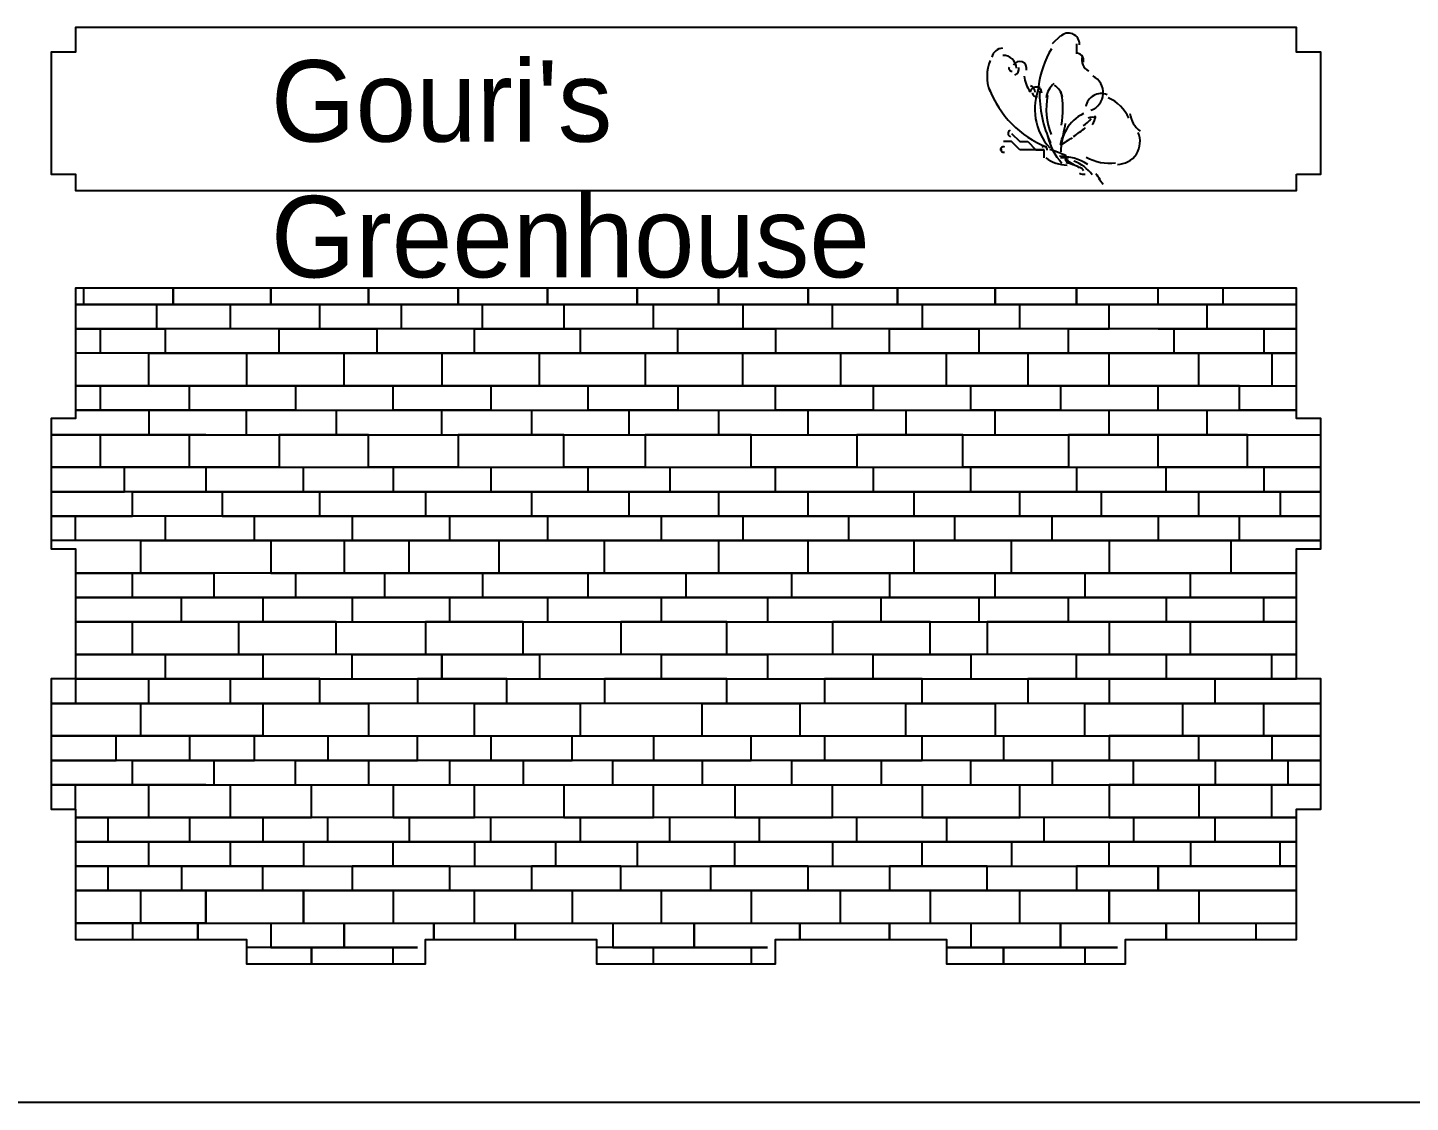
# Model space of a CAD drawing. Header units: millimetres. Extents: x 0 to 600, y 0 to 450.
# Drawn here: x 119.1 to 289, y 0 to 132 of the extents above; entities that cross this region are included whole.
import ezdxf

# ---------------------------------------------------------------- set-up
doc = ezdxf.new("R2010")
doc.units = ezdxf.units.MM
for name, color, linetype in [('border- do not edit', 2, 'Continuous'), ('Engraving', 1, 'Continuous'), ('External Cuts', 5, 'Continuous')]:
    doc.layers.add(name, color=color, linetype=linetype)
doc.styles.get("Standard").update_dxf_attribs({"font": 'arial.ttf'})

# ---------------------------------------------------------------- blocks, each defined once
blk = doc.blocks.new('Base')
blk.add_lwpolyline([(-150, -64), (-150, -80), (-129, -80), (-129, -83), (-107, -83), (-107, -80), (-86, -80), (-86, -83), (-64, -83), (-64, -80), (-43, -80), (-43, -83), (-21, -83), (-21, -80), (0, -80), (0, -64), (3, -64), (3, -48), (0, -48), (0, -32), (3, -32), (3, -16), (0, -16), (0, 0), (-150, 0), (-150, -16), (-153, -16), (-153, -32), (-150, -32), (-150, -48), (-153, -48), (-153, -64)], close=True)
blk = doc.blocks.new('front thin')
blk.add_lwpolyline([(150, 130), (153, 130), (153, 145), (150, 145), (150, 148), (0, 148), (0, 145), (-3, 145), (-3, 130), (0, 130), (0, 128), (150, 128)], close=True)

msp = doc.modelspace()

# ---------------------------------------------------------------- linework, layer by layer
at = {"layer": 'border- do not edit'}
msp.add_line((600, 0), (0, 0), dxfattribs=at)
at = {"layer": 'Engraving'}
for p, q in [((246, 131), (245, 130)), ((248, 130), (248, 129)), ((248, 129), (248, 129)), ((240, 119), (241, 118)), ((240, 118), (239, 118)), ((241, 117), (240, 118)), ((240, 118), (240, 118)), ((241, 118), (242, 118)), ((242, 118), (242, 118)), ((242, 118), (243, 117)), ((242, 117), (241, 117)), ((243, 117), (242, 117)), ((243, 117), (243, 117)), ((243, 117), (244, 117)), ((244, 117), (243, 117)), ((243, 117), (243, 117)), ((244, 117), (244, 117)), ((244, 116), (244, 117)), ((244, 117), (244, 117)), ((244, 117), (244, 117)), ((244, 117), (244, 117)), ((247, 116), (246, 116)), ((246, 116), (246, 116)), ((251, 112), (252, 112)), ((126, 98), (126, 100)), ((137, 98), (137, 100)), ((137, 100), (137, 98)), ((149, 98), (149, 100)), ((149, 100), (149, 98)), ((161, 98), (161, 100)), ((161, 100), (161, 98)), ((172, 98), (172, 100)), ((172, 100), (172, 98)), ((183, 98), (183, 100)), ((183, 100), (183, 98)), ((194, 98), (194, 100)), ((194, 100), (194, 98)), ((204, 98), (204, 100)), ((204, 100), (204, 98)), ((215, 98), (215, 100)), ((215, 100), (215, 98)), ((226, 98), (226, 100)), ((226, 100), (226, 98)), ((238, 98), (238, 100)), ((238, 100), (238, 98)), ((248, 98), (248, 100)), ((248, 100), (248, 98)), ((258, 98), (258, 100)), ((266, 98), (266, 100)), ((275, 98), (125, 98)), ((125, 98), (137, 98)), ((125, 98), (126, 98)), ((135, 95), (135, 98)), ((137, 98), (149, 98)), ((141, 98), (144, 98)), ((144, 98), (153, 98)), ((155, 98), (144, 98)), ((144, 98), (144, 95)), ((149, 98), (161, 98)), ((153, 98), (166, 98)), ((155, 95), (155, 98)), ((161, 98), (172, 98)), ((175, 98), (165, 98)), ((165, 98), (165, 95)), ((166, 98), (260, 98)), ((172, 98), (183, 98)), ((175, 95), (175, 98)), ((183, 98), (194, 98)), ((196, 98), (185, 98)), ((185, 98), (185, 95)), ((194, 98), (204, 98)), ((196, 95), (196, 98)), ((204, 98), (215, 98)), ((218, 98), (207, 98)), ((207, 98), (207, 95)), ((215, 98), (226, 98)), ((218, 95), (218, 98)), ((226, 98), (238, 98)), ((241, 98), (229, 98)), ((229, 98), (229, 95)), ((238, 98), (248, 98)), ((241, 95), (241, 98)), ((248, 98), (266, 98)), ((252, 95), (252, 98)), ((252, 98), (258, 98)), ((260, 98), (275, 98)), ((275, 98), (264, 98)), ((264, 98), (264, 95)), ((275, 95), (125, 95)), ((125, 95), (136, 95)), ((125, 95), (128, 95)), ((128, 95), (128, 92)), ((144, 95), (135, 95)), ((136, 95), (136, 92)), ((150, 92), (150, 95)), ((150, 95), (162, 95)), ((165, 95), (155, 95)), ((162, 95), (162, 92)), ((174, 92), (174, 95)), ((174, 95), (187, 95)), ((185, 95), (175, 95)), ((187, 95), (187, 92)), ((207, 95), (196, 95)), ((199, 92), (199, 95)), ((199, 95), (211, 95)), ((211, 95), (211, 92)), ((229, 95), (218, 95)), ((225, 92), (225, 95)), ((225, 95), (236, 95)), ((236, 95), (236, 92)), ((264, 95), (241, 95)), ((247, 92), (247, 95)), ((247, 95), (252, 95)), ((258, 95), (275, 95)), ((260, 92), (260, 95)), ((260, 95), (271, 95)), ((271, 95), (271, 92)), ((275, 92), (125, 92)), ((134, 88), (134, 92)), ((134, 92), (146, 92)), ((136, 92), (150, 92)), ((146, 92), (146, 88)), ((148, 92), (275, 92)), ((158, 88), (158, 92)), ((158, 92), (170, 92)), ((162, 92), (174, 92)), ((170, 92), (170, 88)), ((182, 88), (182, 92)), ((182, 92), (195, 92)), ((187, 92), (199, 92)), ((195, 92), (195, 88)), ((207, 88), (207, 92)), ((207, 92), (219, 92)), ((211, 92), (225, 92)), ((219, 92), (219, 88)), ((232, 88), (232, 92)), ((232, 92), (242, 92)), ((236, 92), (260, 92)), ((242, 92), (242, 88)), ((252, 92), (247, 92)), ((252, 88), (252, 92)), ((263, 88), (263, 92)), ((263, 92), (275, 92)), ((275, 92), (272, 92)), ((272, 92), (272, 88)), ((258, 88), (125, 88)), ((125, 88), (275, 88)), ((125, 88), (134, 88)), ((139, 88), (128, 88)), ((128, 88), (128, 85)), ((139, 85), (139, 88)), ((146, 88), (158, 88)), ((164, 88), (152, 88)), ((152, 88), (152, 85)), ((164, 85), (164, 88)), ((170, 88), (182, 88)), ((188, 88), (176, 88)), ((176, 88), (176, 85)), ((188, 85), (188, 88)), ((195, 88), (207, 88)), ((211, 88), (199, 88)), ((199, 88), (199, 85)), ((211, 85), (211, 88)), ((219, 88), (232, 88)), ((235, 88), (223, 88)), ((223, 88), (223, 85)), ((235, 85), (235, 88)), ((242, 88), (263, 88)), ((268, 88), (246, 88)), ((246, 88), (246, 85)), ((258, 88), (252, 88)), ((258, 85), (258, 88)), ((268, 85), (268, 88)), ((142, 85), (125, 85)), ((125, 85), (275, 85)), ((125, 85), (134, 85)), ((134, 85), (134, 82)), ((152, 85), (139, 85)), ((146, 82), (146, 85)), ((146, 85), (157, 85)), ((157, 85), (157, 82)), ((176, 85), (164, 85)), ((170, 82), (170, 85)), ((170, 85), (181, 85)), ((181, 85), (181, 82)), ((199, 85), (188, 85)), ((193, 82), (193, 85)), ((193, 85), (204, 85)), ((204, 85), (204, 82)), ((223, 85), (211, 85)), ((215, 82), (215, 85)), ((215, 85), (227, 85)), ((227, 85), (227, 82)), ((246, 85), (235, 85)), ((238, 82), (238, 85)), ((238, 85), (264, 85)), ((252, 82), (252, 85)), ((252, 85), (258, 85)), ((264, 85), (264, 82)), ((275, 85), (268, 85)), ((275, 85), (275, 85)), ((141, 82), (122, 82)), ((122, 82), (278, 82)), ((139, 82), (128, 82)), ((128, 82), (128, 78)), ((134, 82), (146, 82)), ((139, 78), (139, 82)), ((161, 82), (150, 82)), ((150, 82), (150, 78)), ((157, 82), (170, 82)), ((161, 78), (161, 82)), ((185, 82), (172, 82)), ((172, 82), (172, 78)), ((181, 82), (193, 82)), ((185, 78), (185, 82)), ((208, 82), (195, 82)), ((195, 82), (195, 78)), ((204, 82), (215, 82)), ((208, 78), (208, 82)), ((234, 82), (221, 82)), ((221, 82), (221, 78)), ((227, 82), (238, 82)), ((234, 78), (234, 82)), ((269, 82), (247, 82)), ((247, 82), (247, 78)), ((258, 82), (252, 82)), ((258, 78), (258, 82)), ((269, 78), (269, 82)), ((141, 78), (122, 78)), ((122, 78), (278, 78)), ((131, 75), (131, 78)), ((131, 78), (141, 78)), ((150, 78), (139, 78)), ((141, 78), (141, 75)), ((153, 75), (153, 78)), ((153, 78), (164, 78)), ((172, 78), (161, 78)), ((164, 78), (164, 75)), ((164, 78), (176, 78)), ((176, 78), (176, 75)), ((195, 78), (185, 78)), ((188, 75), (188, 78)), ((188, 78), (198, 78)), ((198, 78), (198, 75)), ((221, 78), (208, 78)), ((211, 75), (211, 78)), ((211, 78), (223, 78)), ((223, 78), (223, 75)), ((247, 78), (234, 78)), ((235, 75), (235, 78)), ((235, 78), (248, 78)), ((248, 78), (248, 75)), ((278, 78), (258, 78)), ((259, 75), (259, 78)), ((259, 78), (271, 78)), ((278, 78), (269, 78)), ((271, 78), (271, 75)), ((278, 75), (122, 75)), ((122, 75), (131, 75)), ((132, 72), (132, 75)), ((132, 75), (143, 75)), ((141, 75), (153, 75)), ((143, 75), (143, 72)), ((148, 75), (278, 75)), ((155, 72), (155, 75)), ((155, 75), (168, 75)), ((164, 75), (177, 75)), ((168, 75), (168, 72)), ((176, 75), (188, 75)), ((177, 75), (181, 75)), ((181, 75), (181, 72)), ((193, 72), (193, 75)), ((193, 75), (204, 75)), ((198, 75), (211, 75)), ((204, 75), (204, 72)), ((215, 72), (215, 75)), ((215, 75), (228, 75)), ((223, 75), (235, 75)), ((228, 75), (228, 72)), ((241, 72), (241, 75)), ((241, 75), (251, 75)), ((248, 75), (259, 75)), ((251, 75), (251, 72)), ((263, 72), (263, 75)), ((263, 75), (273, 75)), ((273, 75), (273, 72)), ((278, 72), (122, 72)), ((122, 72), (132, 72)), ((125, 69), (125, 72)), ((147, 72), (136, 72)), ((136, 72), (136, 69)), ((143, 72), (155, 72)), ((147, 69), (147, 72)), ((148, 72), (278, 72)), ((171, 72), (159, 72)), ((159, 72), (159, 69)), ((171, 69), (171, 72)), ((181, 72), (193, 72)), ((197, 72), (183, 72)), ((183, 72), (183, 69)), ((197, 69), (197, 72)), ((204, 72), (215, 72)), ((220, 72), (207, 72)), ((207, 72), (207, 69)), ((220, 69), (220, 72)), ((228, 72), (241, 72)), ((245, 72), (233, 72)), ((233, 72), (233, 69)), ((245, 69), (245, 72)), ((251, 72), (263, 72)), ((268, 72), (258, 72)), ((258, 72), (258, 69)), ((268, 69), (268, 72)), ((278, 69), (122, 69)), ((136, 69), (125, 69)), ((133, 65), (133, 69)), ((133, 69), (158, 69)), ((141, 69), (278, 69)), ((141, 69), (149, 69)), ((159, 69), (147, 69)), ((149, 69), (149, 65)), ((158, 69), (158, 65)), ((166, 65), (166, 69)), ((166, 69), (177, 69)), ((183, 69), (171, 69)), ((177, 69), (177, 65)), ((190, 65), (190, 69)), ((190, 69), (204, 69)), ((207, 69), (197, 69)), ((204, 69), (204, 65)), ((215, 65), (215, 69)), ((215, 69), (228, 69)), ((233, 69), (220, 69)), ((228, 69), (228, 65)), ((240, 65), (240, 69)), ((240, 69), (252, 69)), ((258, 69), (245, 69)), ((252, 69), (252, 65)), ((267, 65), (267, 69)), ((267, 69), (268, 69)), ((275, 65), (125, 65)), ((125, 65), (142, 65)), ((132, 62), (132, 65)), ((132, 65), (133, 65)), ((142, 65), (142, 62)), ((149, 65), (275, 65)), ((163, 65), (152, 65)), ((152, 65), (152, 62)), ((158, 65), (166, 65)), ((163, 62), (163, 65)), ((188, 65), (175, 65)), ((175, 65), (175, 62)), ((177, 65), (190, 65)), ((188, 62), (188, 65)), ((213, 65), (200, 65)), ((200, 65), (200, 62)), ((204, 65), (215, 65)), ((213, 62), (213, 65)), ((238, 65), (225, 65)), ((225, 65), (225, 62)), ((228, 65), (240, 65)), ((238, 62), (238, 65)), ((262, 65), (249, 65)), ((249, 65), (249, 62)), ((252, 65), (267, 65)), ((262, 62), (262, 65)), ((275, 62), (125, 62)), ((125, 62), (148, 62)), ((152, 62), (132, 62)), ((138, 59), (138, 62)), ((138, 62), (159, 62)), ((142, 62), (275, 62)), ((148, 62), (148, 59)), ((159, 62), (159, 59)), ((175, 62), (163, 62)), ((171, 59), (171, 62)), ((171, 62), (183, 62)), ((183, 62), (183, 59)), ((200, 62), (188, 62)), ((197, 59), (197, 62)), ((197, 62), (210, 62)), ((210, 62), (210, 59)), ((225, 62), (213, 62)), ((224, 59), (224, 62)), ((224, 62), (236, 62)), ((236, 62), (236, 59)), ((249, 62), (238, 62)), ((247, 59), (247, 62)), ((247, 62), (259, 62)), ((259, 62), (259, 59)), ((271, 62), (262, 62)), ((271, 59), (271, 62)), ((148, 59), (125, 59)), ((125, 59), (275, 59)), ((132, 55), (132, 59)), ((132, 59), (138, 59)), ((157, 59), (145, 59)), ((145, 59), (145, 55)), ((157, 55), (157, 59)), ((159, 59), (171, 59)), ((180, 59), (168, 59)), ((168, 59), (168, 55)), ((180, 55), (180, 59)), ((183, 59), (197, 59)), ((205, 59), (192, 59)), ((192, 59), (192, 55)), ((205, 55), (205, 59)), ((210, 59), (224, 59)), ((230, 59), (218, 59)), ((218, 59), (218, 55)), ((230, 55), (230, 59)), ((236, 59), (247, 59)), ((262, 59), (237, 59)), ((237, 59), (237, 55)), ((275, 59), (252, 59)), ((252, 59), (252, 55)), ((259, 59), (271, 59)), ((262, 55), (262, 59)), ((275, 55), (125, 55)), ((125, 55), (148, 55)), ((125, 55), (136, 55)), ((145, 55), (132, 55)), ((136, 55), (136, 52)), ((148, 55), (148, 52)), ((168, 55), (157, 55)), ((159, 52), (159, 55)), ((159, 55), (170, 55)), ((170, 55), (170, 52)), ((170, 52), (170, 55)), ((170, 55), (182, 55)), ((192, 55), (180, 55)), ((182, 55), (182, 52)), ((197, 52), (197, 55)), ((197, 55), (210, 55)), ((218, 55), (205, 55)), ((210, 55), (210, 52)), ((223, 52), (223, 55)), ((223, 55), (235, 55)), ((237, 55), (230, 55)), ((235, 55), (235, 52)), ((248, 52), (248, 55)), ((248, 55), (259, 55)), ((252, 55), (275, 55)), ((259, 55), (259, 52)), ((272, 55), (262, 55)), ((272, 52), (272, 55)), ((148, 52), (125, 52)), ((125, 52), (275, 52)), ((134, 52), (125, 52)), ((125, 52), (125, 49)), ((134, 49), (134, 52)), ((136, 52), (159, 52)), ((155, 52), (144, 52)), ((144, 52), (144, 49)), ((155, 49), (155, 52)), ((178, 52), (167, 52)), ((167, 52), (167, 49)), ((178, 49), (178, 52)), ((182, 52), (197, 52)), ((205, 52), (190, 52)), ((190, 52), (190, 49)), ((205, 49), (205, 52)), ((210, 52), (223, 52)), ((229, 52), (217, 52)), ((217, 52), (217, 49)), ((229, 49), (229, 52)), ((235, 52), (248, 52)), ((265, 52), (242, 52)), ((242, 52), (242, 49)), ((275, 52), (252, 52)), ((252, 52), (252, 49)), ((259, 52), (272, 52)), ((265, 49), (265, 52)), ((278, 49), (122, 49)), ((122, 49), (148, 49)), ((133, 45), (133, 49)), ((133, 49), (161, 49)), ((144, 49), (134, 49)), ((148, 49), (148, 45)), ((167, 49), (155, 49)), ((161, 49), (161, 45)), ((174, 45), (174, 49)), ((174, 49), (187, 49)), ((190, 49), (178, 49)), ((187, 49), (187, 45)), ((202, 45), (202, 49)), ((202, 49), (214, 49)), ((217, 49), (205, 49)), ((214, 49), (214, 45)), ((227, 45), (227, 49)), ((227, 49), (238, 49)), ((242, 49), (229, 49)), ((238, 49), (238, 45)), ((249, 45), (249, 49)), ((249, 49), (261, 49)), ((252, 49), (278, 49)), ((261, 49), (261, 45)), ((271, 49), (265, 49)), ((271, 45), (271, 49)), ((148, 45), (122, 45)), ((122, 45), (278, 45)), ((122, 45), (133, 45)), ((130, 42), (130, 45)), ((130, 45), (139, 45)), ((139, 45), (139, 42)), ((147, 42), (147, 45)), ((147, 45), (156, 45)), ((156, 45), (156, 42)), ((161, 45), (174, 45)), ((167, 42), (167, 45)), ((167, 45), (176, 45)), ((176, 45), (176, 42)), ((186, 42), (186, 45)), ((186, 45), (196, 45)), ((187, 45), (202, 45)), ((196, 45), (196, 42)), ((208, 42), (208, 45)), ((208, 45), (217, 45)), ((214, 45), (227, 45)), ((217, 45), (217, 42)), ((229, 42), (229, 45)), ((229, 45), (239, 45)), ((238, 45), (249, 45)), ((239, 45), (239, 42)), ((278, 45), (252, 45)), ((252, 45), (252, 42)), ((261, 45), (271, 45)), ((263, 42), (263, 45)), ((263, 45), (272, 45)), ((272, 45), (272, 42)), ((278, 42), (122, 42)), ((122, 42), (130, 42)), ((132, 39), (132, 42)), ((132, 42), (142, 42)), ((139, 42), (147, 42)), ((142, 42), (142, 39)), ((152, 39), (152, 42)), ((152, 42), (161, 42)), ((156, 42), (167, 42)), ((161, 42), (161, 39)), ((171, 39), (171, 42)), ((171, 42), (180, 42)), ((176, 42), (186, 42)), ((180, 42), (180, 39)), ((191, 39), (191, 42)), ((191, 42), (202, 42)), ((196, 42), (208, 42)), ((202, 42), (202, 39)), ((213, 39), (213, 42)), ((213, 42), (224, 42)), ((217, 42), (229, 42)), ((224, 42), (224, 39)), ((235, 39), (235, 42)), ((235, 42), (245, 42)), ((239, 42), (263, 42)), ((245, 42), (245, 39)), ((252, 42), (278, 42)), ((255, 39), (255, 42)), ((255, 42), (265, 42)), ((265, 42), (265, 39)), ((274, 39), (274, 42)), ((141, 39), (122, 39)), ((122, 39), (278, 39)), ((125, 36), (125, 39)), ((125, 39), (132, 39)), ((134, 35), (134, 39)), ((134, 39), (144, 39)), ((142, 39), (152, 39)), ((144, 39), (144, 35)), ((154, 35), (154, 39)), ((154, 39), (164, 39)), ((161, 39), (171, 39)), ((164, 39), (164, 35)), ((174, 35), (174, 39)), ((174, 39), (185, 39)), ((180, 39), (191, 39)), ((185, 39), (185, 35)), ((196, 35), (196, 39)), ((196, 39), (206, 39)), ((202, 39), (213, 39)), ((206, 39), (206, 35)), ((218, 35), (218, 39)), ((218, 39), (229, 39)), ((224, 39), (235, 39)), ((229, 39), (229, 35)), ((241, 35), (241, 39)), ((241, 39), (260, 39)), ((245, 39), (255, 39)), ((278, 39), (252, 39)), ((252, 39), (252, 35)), ((260, 39), (263, 39)), ((263, 39), (263, 35)), ((265, 39), (274, 39)), ((272, 35), (272, 39)), ((275, 35), (125, 35)), ((125, 35), (148, 35)), ((129, 32), (129, 35)), ((129, 35), (134, 35)), ((156, 35), (139, 35)), ((139, 35), (139, 32)), ((144, 35), (154, 35)), ((148, 35), (148, 32)), ((156, 32), (156, 35)), ((164, 35), (174, 35)), ((176, 35), (166, 35)), ((166, 35), (166, 32)), ((176, 32), (176, 35)), ((185, 35), (196, 35)), ((198, 35), (187, 35)), ((187, 35), (187, 32)), ((198, 32), (198, 35)), ((206, 35), (218, 35)), ((221, 35), (209, 35)), ((209, 35), (209, 32)), ((221, 32), (221, 35)), ((229, 35), (241, 35)), ((244, 35), (232, 35)), ((232, 35), (232, 32)), ((244, 32), (244, 35)), ((252, 35), (275, 35)), ((265, 35), (255, 35)), ((255, 35), (255, 32)), ((263, 35), (272, 35)), ((265, 32), (265, 35)), ((275, 32), (125, 32)), ((125, 32), (153, 32)), ((139, 32), (129, 32)), ((134, 29), (134, 32)), ((134, 32), (144, 32)), ((144, 32), (144, 29)), ((148, 32), (275, 32)), ((153, 32), (153, 29)), ((166, 32), (156, 32)), ((164, 29), (164, 32)), ((164, 32), (174, 32)), ((174, 32), (174, 29)), ((187, 32), (176, 32)), ((184, 29), (184, 32)), ((184, 32), (194, 32)), ((194, 32), (194, 29)), ((209, 32), (198, 32)), ((206, 29), (206, 32)), ((206, 32), (218, 32)), ((218, 32), (218, 29)), ((232, 32), (221, 32)), ((229, 29), (229, 32)), ((229, 32), (240, 32)), ((240, 32), (240, 29)), ((255, 32), (244, 32)), ((252, 29), (252, 32)), ((252, 32), (262, 32)), ((262, 32), (262, 29)), ((273, 32), (265, 32)), ((273, 29), (273, 32)), ((153, 29), (125, 29)), ((125, 29), (275, 29)), ((129, 26), (129, 29)), ((148, 29), (138, 29)), ((138, 29), (138, 26)), ((144, 29), (164, 29)), ((148, 26), (148, 29)), ((171, 29), (159, 29)), ((159, 29), (159, 26)), ((171, 26), (171, 29)), ((174, 29), (184, 29)), ((192, 29), (181, 29)), ((181, 29), (181, 26)), ((192, 26), (192, 29)), ((194, 29), (206, 29)), ((215, 29), (203, 29)), ((203, 29), (203, 26)), ((215, 26), (215, 29)), ((218, 29), (229, 29)), ((237, 29), (225, 29)), ((225, 29), (225, 26)), ((237, 26), (237, 29)), ((240, 29), (252, 29)), ((258, 29), (248, 29)), ((248, 29), (248, 26)), ((275, 29), (258, 29)), ((258, 29), (258, 26)), ((258, 26), (258, 29)), ((262, 29), (273, 29)), ((275, 26), (125, 26)), ((125, 26), (141, 26)), ((138, 26), (129, 26)), ((133, 22), (133, 26)), ((133, 26), (164, 26)), ((141, 26), (141, 22)), ((141, 22), (141, 26)), ((141, 26), (153, 26)), ((159, 26), (148, 26)), ((153, 26), (153, 22)), ((153, 22), (153, 26)), ((153, 26), (164, 26)), ((164, 26), (175, 26)), ((164, 26), (164, 22)), ((181, 26), (171, 26)), ((174, 22), (174, 26)), ((174, 26), (263, 26)), ((175, 26), (186, 26)), ((186, 26), (186, 22)), ((203, 26), (192, 26)), ((197, 22), (197, 26)), ((197, 26), (208, 26)), ((208, 26), (208, 22)), ((225, 26), (215, 26)), ((219, 22), (219, 26)), ((219, 26), (230, 26)), ((230, 26), (230, 22)), ((248, 26), (237, 26)), ((241, 22), (241, 26)), ((241, 26), (252, 26)), ((252, 26), (252, 22)), ((252, 22), (252, 26)), ((252, 26), (258, 26)), ((258, 26), (275, 26)), ((263, 26), (263, 22)), ((141, 22), (125, 22)), ((125, 22), (275, 22)), ((125, 22), (133, 22)), ((125, 22), (149, 22)), ((125, 22), (132, 22)), ((132, 22), (132, 20)), ((132, 22), (140, 22)), ((140, 22), (140, 20)), ((140, 20), (140, 22)), ((140, 22), (158, 22)), ((149, 22), (149, 19)), ((158, 22), (158, 19)), ((158, 19), (158, 22)), ((158, 22), (169, 22)), ((164, 22), (174, 22)), ((169, 22), (169, 20)), ((169, 20), (169, 22)), ((169, 22), (179, 22)), ((179, 22), (179, 20)), ((179, 20), (179, 22)), ((179, 22), (201, 22)), ((186, 22), (197, 22)), ((186, 22), (191, 22)), ((191, 22), (191, 19)), ((201, 22), (201, 19)), ((201, 19), (201, 22)), ((201, 22), (214, 22)), ((208, 22), (219, 22)), ((214, 22), (214, 20)), ((214, 20), (214, 22)), ((214, 22), (225, 22)), ((225, 22), (225, 20)), ((225, 20), (225, 22)), ((225, 22), (246, 22)), ((230, 22), (241, 22)), ((230, 22), (235, 22)), ((235, 22), (235, 19)), ((246, 22), (246, 19)), ((246, 19), (246, 22)), ((246, 22), (259, 22)), ((259, 22), (259, 20)), ((259, 20), (259, 22)), ((259, 22), (270, 22)), ((270, 22), (270, 20)), ((132, 20), (143, 20)), ((146, 20), (146, 19)), ((167, 19), (146, 19)), ((149, 19), (149, 19)), ((149, 19), (167, 19)), ((154, 17), (154, 19)), ((154, 19), (154, 17)), ((164, 17), (164, 19)), ((210, 19), (189, 19)), ((191, 19), (191, 19)), ((191, 19), (210, 19)), ((196, 17), (196, 19)), ((196, 19), (208, 19)), ((208, 19), (208, 17)), ((253, 19), (232, 19)), ((232, 19), (239, 19)), ((235, 19), (235, 19)), ((235, 19), (253, 19)), ((239, 19), (239, 17)), ((239, 17), (239, 19)), ((239, 19), (249, 19)), ((249, 19), (249, 17))]:
    msp.add_line(p, q, dxfattribs=at)
for centre, radius, start, end in [((247, 130), 1.34, 356, 138), ((239, 128), 1.49, 94, 165), ((256, 123), 12.83, 150, 172), ((242, 126), 5.01, 157, 201), ((239, 127), 1.59, 1, 92), ((241, 127), 0.858, 345, 153), ((248, 128), 0.857, 344, 98), ((250, 128), 1.38, 160, 249), ((240, 127), 0.336, 152, 281), ((240, 127), 0.921, 295, 7), ((247, 127), 5.55, 190, 211), ((249, 124), 2.27, 289, 64), ((249, 129), 12.57, 201, 248), ((243, 124), 0.712, 355, 177), ((242, 124), 0.923, 5, 68), ((250, 122), 7.14, 157, 222), ((258, 124), 14.57, 179, 205), ((247, 123), 2.79, 130, 171), ((244, 123), 2.31, 13, 57), ((236, 122), 10.32, 349, 12), ((243, 124), 0.449, 178, 295), ((253, 122), 8.73, 169, 201), ((251, 122), 1.9, 67, 170), ((250, 119), 4.77, 23, 67), ((251, 117), 4.94, 116, 183), ((247, 123), 3.52, 301, 322), ((250, 119), 1.99, 78, 107), ((249, 121), 1.27, 315, 7), ((258, 122), 3.51, 189, 231), ((240, 119), 0.427, 114, 251), ((222, 125), 25.11, 343, 349), ((227, 147), 35.09, 306, 309), ((253, 118), 2.79, 270, 24), ((239, 117), 0.362, 69, 195), ((244, 117), 0.399, 352, 136), ((251, 120), 6.68, 191, 224), ((274, 76), 50.09, 122, 124), ((239, 117), 0.299, 154, 294), ((247, 120), 4.88, 235, 268), ((242, 107), 10.37, 63, 75), ((246, 110), 6.2, 57, 91), ((248, 117), 1.86, 219, 255), ((249, 118), 3.13, 219, 254), ((246, 111), 4.89, 37, 70), ((252, 121), 5.65, 240, 278), ((246, 111), 4.45, 58, 81), ((248, 114), 0.936, 25, 70), ((249, 116), 2, 251, 271), ((270, 130), 25.3, 219, 221), ((237, 102), 17.85, 37, 40)]:
    msp.add_arc(centre, radius, start, end, dxfattribs=at)

# ---------------------------------------------------------------- block references
at = {"layer": 'External Cuts'}
for name, p in [('front thin', (125, -16)), ('Base', (275, 100))]:
    msp.add_blockref(name, p, dxfattribs=at)

# ---------------------------------------------------------------- texts
at = {"layer": 'Engraving', "insert": (149, 128), "char_height": 10, "attachment_point": 1}
msp.add_mtext_dynamic_manual_height_columns("{\\fEdwardian Script ITC|b0|i0|c0|p66;Gouri's Greenhouse}", width=88, gutter_width=13, heights=[12], dxfattribs=at)

doc.saveas('drawing.dxf')
